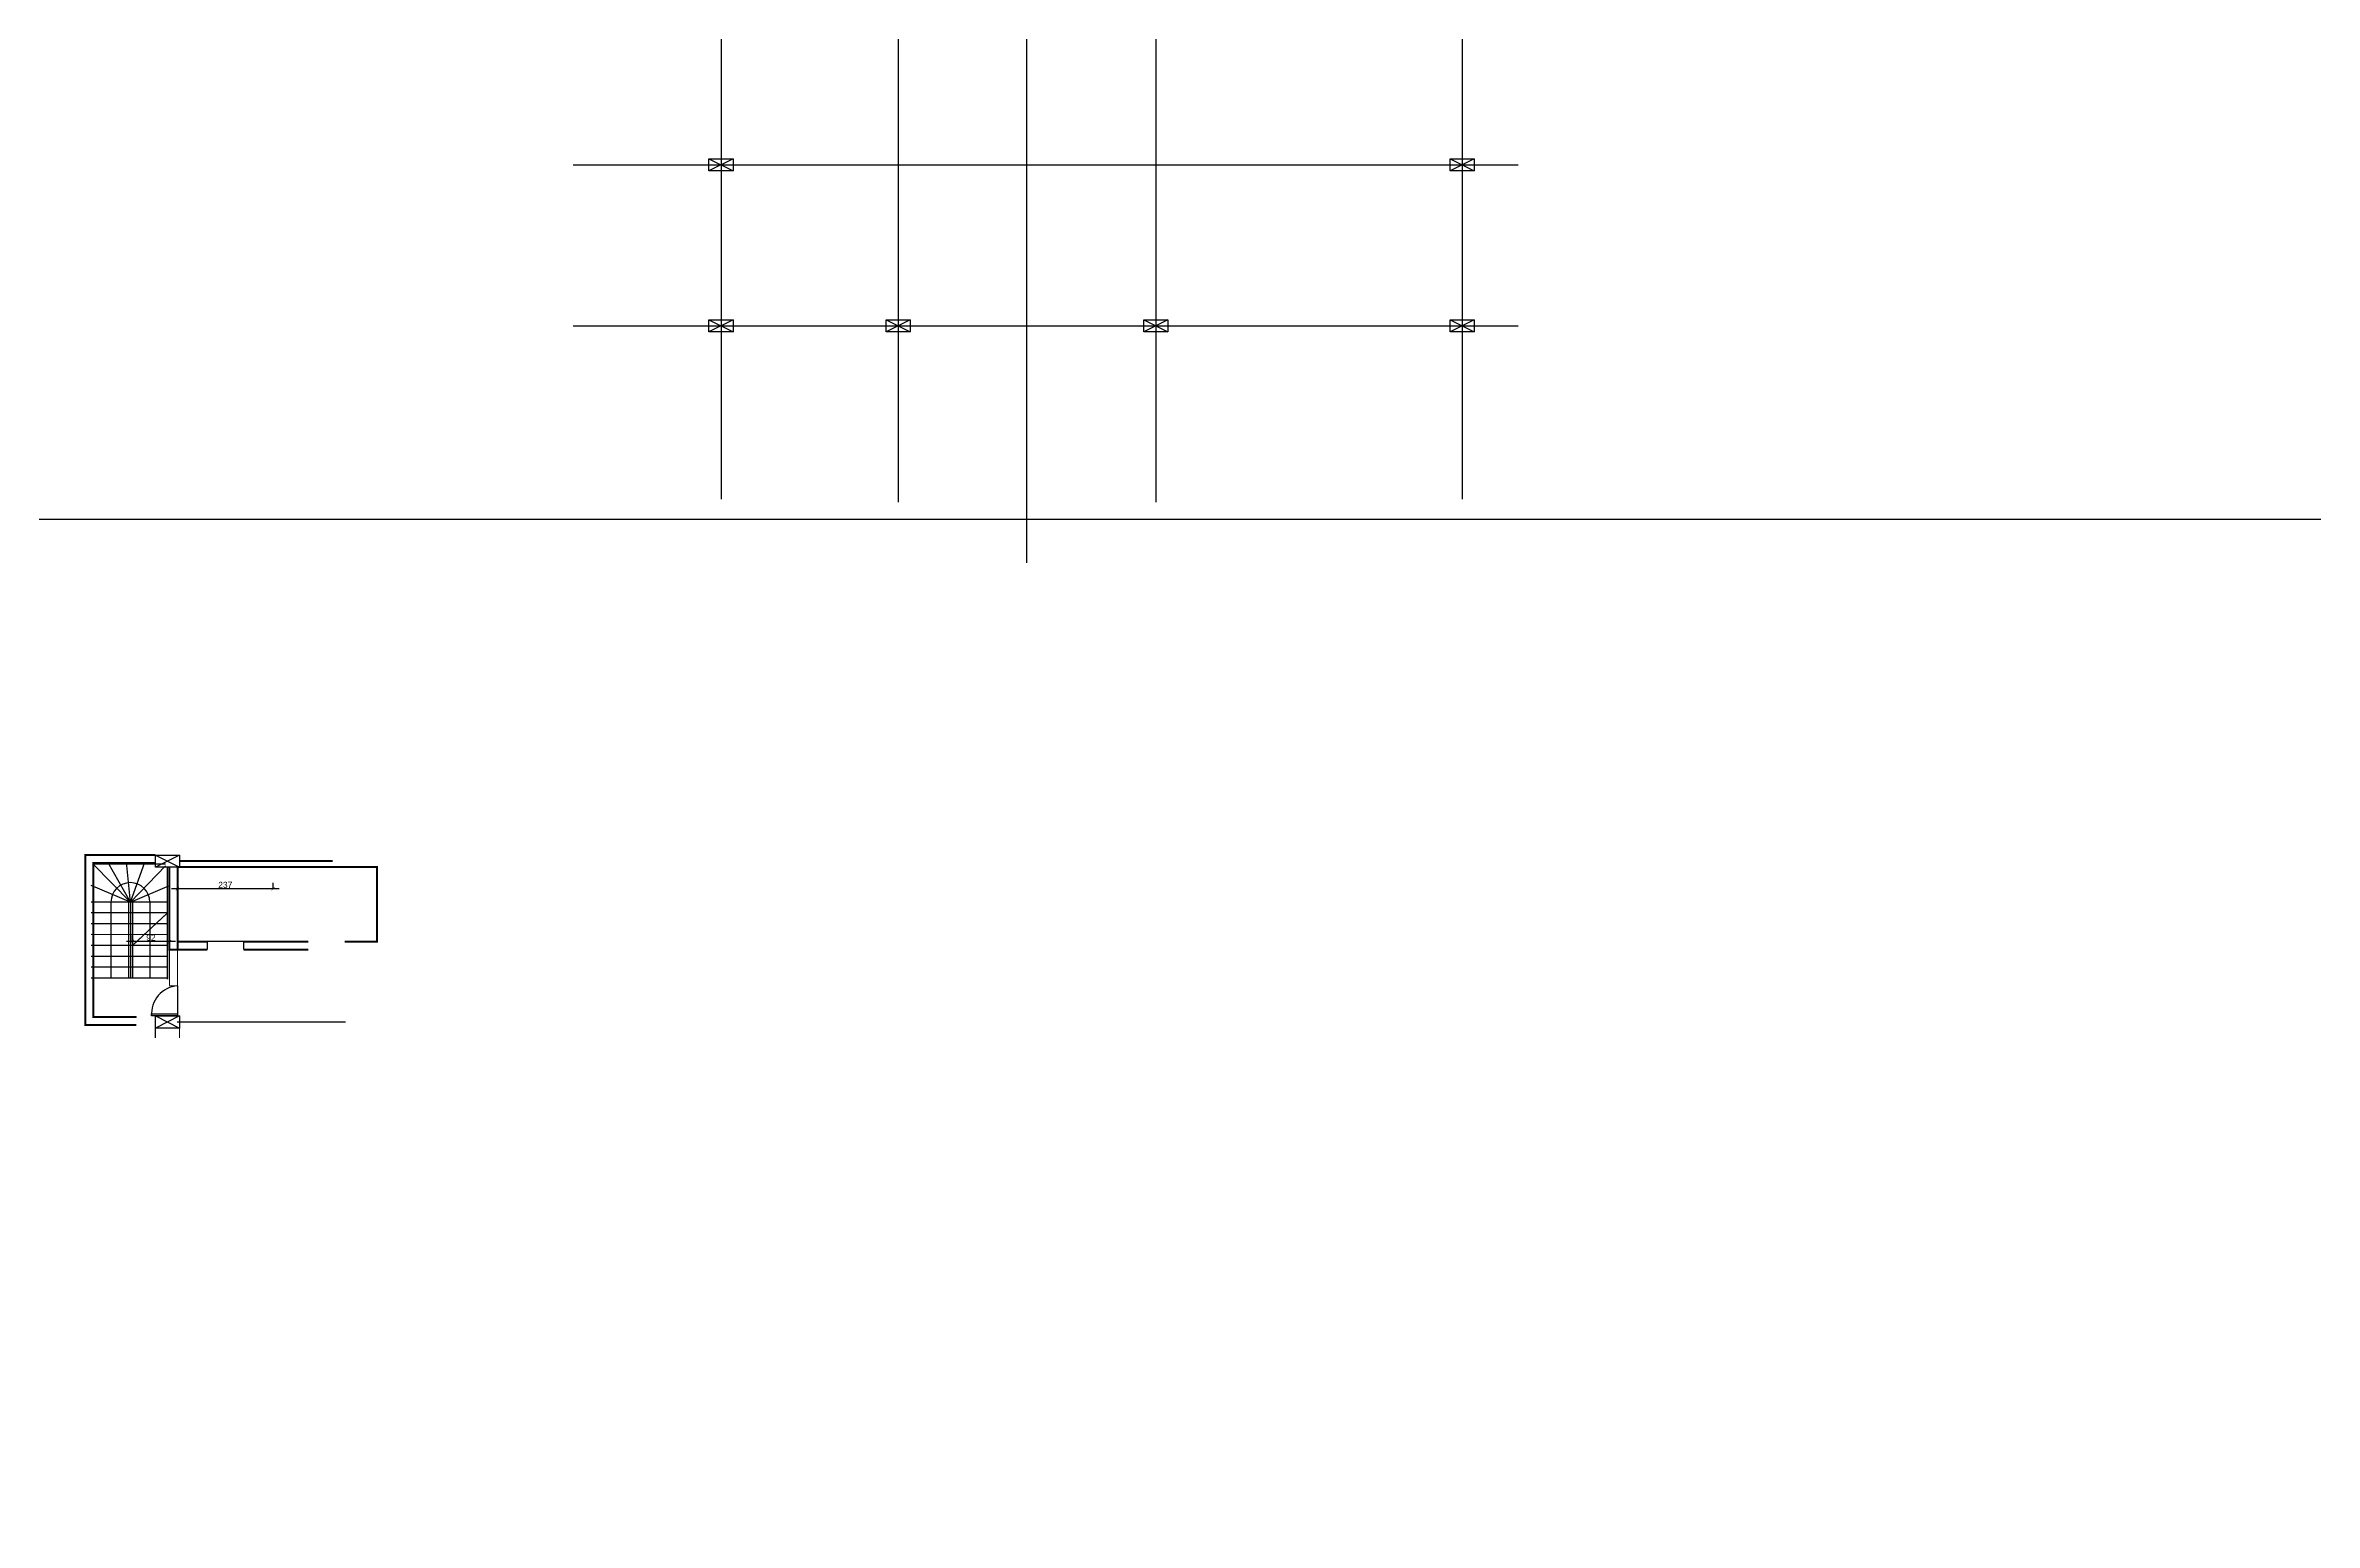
# Model space of a CAD drawing. Extents: x 250879 to 348495, y -51522 to -9360.
# Drawn here: x 295851 to 301493, y -18875 to -15202 of the extents above; entities that cross this region are included whole.
import ezdxf

# ---------------------------------------------------------------- set-up
doc = ezdxf.new("R2010")
doc.units = 0
doc.layers.get('0').update_dxf_attribs({"linetype": 'CONTINUOUS'})
doc.layers.get('DEFPOINTS').update_dxf_attribs({"color": 9, "linetype": 'CONTINUOUS'})
for name, color, linetype in [('AXIS', 1, 'CONTINUOUS'), ('COLUMN', 5, 'CONTINUOUS'), ('FURNITURE', 4, 'CONTINUOUS'), ('HATCH', 8, 'CONTINUOUS'), ('WALL', 7, 'CONTINUOUS')]:
    doc.layers.add(name, color=color, linetype=linetype)
doc.layers.add('dimention', color=151, linetype='CONTINUOUS', lineweight=13)
doc.styles.get("Standard").update_dxf_attribs({"font": 'sanss___.ttf', "height": 15})
doc.styles.add('yon', font='ARIALN.TTF')
doc.dimstyles.new('CM', dxfattribs={"dimscale": 0, "dimtxt": 12, "dimasz": 0.4, "dimexe": 50, "dimexo": 1000, "dimgap": 0.03, "dimtad": 1, "dimdec": 0, "dimzin": 0, "dimdsep": 46, "dimtxsty": 'yon', "dimblk": 'Ar thick3', "dimcen": 3, "dimdle": 8, "dimse1": 1, "dimse2": 1, "dimclrd": 8, "dimclre": 8, "dimclrt": 30, "dimadec": 0, "dimazin": 0, "dimtfac": 1, "dimtdec": 0, "dimtix": 1, "dimtmove": 1, "dimatfit": 3, "dimfxl": 50, "dimtolj": 1, "dimtzin": 0, "dimlwd": 9, "dimarcsym": 0})
doc.dimstyles.new('STANDARD$0', dxfattribs={"dimscale": 0, "dimtxt": 12, "dimasz": 8, "dimexe": 15, "dimexo": 0.0625, "dimgap": 2, "dimtad": 1, "dimdec": 0, "dimzin": 0, "dimdsep": 46, "dimtxsty": 'Standard', "dimblk1": 'ARCHTICK', "dimblk2": 'ARCHTICK', "dimsah": 1, "dimcen": 0.09, "dimdle": 15, "dimclrd": 3, "dimclre": 3, "dimclrt": 3, "dimazin": 0, "dimtfac": 1, "dimtdec": 0, "dimtofl": 0, "dimtmove": 1, "dimatfit": 3, "dimldrblk": 'ARCHTICK', "dimfxl": 1.0455, "dimfxlon": 1, "dimtolj": 1, "dimtzin": 0, "dimarcsym": 0})

# ---------------------------------------------------------------- blocks, each defined once
blk = doc.blocks.new('COLUMN')
at = {"layer": 'AXIS'}
for p, q in [((236924.7, -9644.3), (236984.7, -9674.3)), ((236984.7, -9644.3), (236924.7, -9674.3))]:
    blk.add_line(p, q, dxfattribs=at)
at = {"layer": 'COLUMN'}
blk.add_lwpolyline([(236924.7, -9644.3), (236984.7, -9644.3), (236984.7, -9674.3), (236924.7, -9674.3)], close=True, dxfattribs=at)
blk = doc.blocks.new('_ARCHTICK')
at = {"color": 0, "linetype": 'ByBlock', "const_width": 0.15}
blk.add_lwpolyline([(-0.5, -0.5), (0.5, 0.5)], dxfattribs=at)
blk = doc.blocks.new('*D189')
at = {"layer": 'DEFPOINTS', "color": 0, "linetype": 'Continuous', "transparency": 16777216}
for p in [(296179.4, -17299.4), (296179.4, -17305.2), (296416.8, -17319.9)]:
    blk.add_point(p, dxfattribs=at)
at = {"layer": 'WALL', "color": 3, "linetype": 'Continuous', "lineweight": -2, "transparency": 16777216}
for p, q in [((296431.8, -17299.4), (296164.4, -17299.4)), ((296179.4, -17300.5), (296179.4, -17284.4)), ((296416.8, -17300.5), (296416.8, -17284.4))]:
    blk.add_line(p, q, dxfattribs=at)
at = {"layer": 'WALL', "color": 3, "linetype": 'Continuous', "lineweight": -2, "transparency": 16777216, "xscale": 8, "yscale": 8, "zscale": 8, "rotation": 180}
blk.add_blockref('_ARCHTICK', (296179.4, -17299.4), dxfattribs=at)
at = {"layer": 'WALL', "color": 3, "linetype": 'Continuous', "lineweight": -2, "transparency": 16777216, "xscale": 8, "yscale": 8, "zscale": 8}
blk.add_blockref('_ARCHTICK', (296416.8, -17299.4), dxfattribs=at)
at = {"layer": 'WALL', "color": 3, "linetype": 'Continuous', "transparency": 16777216, "insert": (296298.1, -17289.7), "char_height": 15, "attachment_point": 5}
blk.add_mtext('\\A1;237', dxfattribs=at)
blk = doc.blocks.new('*D186')
at = {"layer": 'DEFPOINTS', "color": 0, "linetype": 'Continuous', "transparency": 16777216}
for p in [(296067.2, -17430.6), (296067.2, -17430.6), (296159.4, -17430.6)]:
    blk.add_point(p, dxfattribs=at)
at = {"layer": 'WALL', "color": 3, "linetype": 'Continuous', "lineweight": -2, "transparency": 16777216}
for p, q in [((296174.4, -17430.6), (296052.2, -17430.6)), ((296067.2, -17430.6), (296067.2, -17415.6)), ((296159.4, -17430.6), (296159.4, -17415.6))]:
    blk.add_line(p, q, dxfattribs=at)
at = {"layer": 'WALL', "color": 3, "linetype": 'Continuous', "lineweight": -2, "transparency": 16777216, "xscale": 8, "yscale": 8, "zscale": 8, "rotation": 180}
blk.add_blockref('_ARCHTICK', (296067.2, -17430.6), dxfattribs=at)
at = {"layer": 'WALL', "color": 3, "linetype": 'Continuous', "lineweight": -2, "transparency": 16777216, "xscale": 8, "yscale": 8, "zscale": 8}
blk.add_blockref('_ARCHTICK', (296159.4, -17430.6), dxfattribs=at)
at = {"layer": 'WALL', "color": 3, "linetype": 'Continuous', "transparency": 16777216, "insert": (296113.3, -17420.9), "char_height": 15, "attachment_point": 5}
blk.add_mtext('\\A1;92', dxfattribs=at)
blk = doc.blocks.new('Ar thick3')
at = {"layer": 'dimention'}
blk.add_line((0, 16), (0, -16), dxfattribs=at)
at = {"layer": 'dimention', "const_width": 1.5}
blk.add_lwpolyline([(-5, -5), (5, 5)], dxfattribs=at)
blk = doc.blocks.new('*D2156')
at = {"layer": 'DEFPOINTS', "color": 0, "linetype": 'Continuous', "transparency": 16777216}
for p in [(307797.6, -20277.8), (307827.6, -20266), (307827.6, -20277.8)]:
    blk.add_point(p, dxfattribs=at)
at = {"layer": 'WALL', "color": 8, "linetype": 'Continuous', "lineweight": 9, "transparency": 16777216}
blk.add_line((307798, -20266), (307827.2, -20266), dxfattribs=at)
at = {"layer": 'WALL', "color": 8, "linetype": 'Continuous', "lineweight": 9, "transparency": 16777216, "xscale": 0.4, "yscale": 0.4, "zscale": 0.4, "rotation": 180}
blk.add_blockref('Ar thick3', (307797.6, -20266), dxfattribs=at)
at = {"layer": 'WALL', "color": 8, "linetype": 'Continuous', "lineweight": 9, "transparency": 16777216, "xscale": 0.4, "yscale": 0.4, "zscale": 0.4}
blk.add_blockref('Ar thick3', (307827.6, -20266), dxfattribs=at)
at = {"layer": 'WALL', "color": 30, "linetype": 'Continuous', "transparency": 16777216, "insert": (307812.6, -20259.8), "char_height": 12, "attachment_point": 5, "style": 'yon'}
blk.add_mtext('\\A1;30', dxfattribs=at)
blk = doc.blocks.new('AXISG')
at = {"layer": 'AXIS'}
for p, q in [((306715.5, -23682.8), (306715.5, -19766.8)), ((305954.9, -19949.2), (305954.9, -23524.1)), ((306395.4, -19949.2), (306395.4, -23531.7)), ((307035.7, -19949.2), (307035.7, -23531.7)), ((307797.6, -19949.2), (307797.6, -23524.1)), ((305609.2, -20292.8), (307936.9, -20292.8)), ((305601.4, -20692.8), (307936.9, -20692.8)), ((305610, -21092.8), (307936.9, -21092.8)), ((305595.8, -21492.8), (307936.9, -21492.8)), ((305587.5, -21892.8), (307936.9, -21892.8)), ((305587.5, -22292.8), (307936.9, -22292.8)), ((305587.5, -22693), (307936.9, -22693)), ((305587.5, -23093.2), (307936.9, -23093.2))]:
    blk.add_line(p, q, dxfattribs=at)
at = {"layer": 'WALL', "linetype": 'Continuous'}
for p in [(69000.2, -10633.6), (69440.7, -10633.6), (70081, -10633.6), (70842.9, -10633.6), (69000.2, -11033.6), (69440.7, -11033.6), (70081, -11033.6), (70842.9, -11033.6), (69000.2, -11433.6), (70842.9, -11433.6), (69000.2, -11833.6), (69440.7, -11833.6), (70081, -11833.6), (70842.9, -11833.6), (69000.2, -12233.6), (70521.5, -12233.6), (69000.2, -12633.6), (69440.7, -12633.6), (70081, -12633.6), (70842.9, -12633.6), (69000.2, -13033.7), (70842.9, -13033.7), (69000.2, -13433.9), (69440.7, -13433.9), (70081, -13433.9), (70842.9, -13433.9)]:
    blk.add_blockref('COLUMN', p, dxfattribs=at)
at = {"layer": 'WALL', "color": 4, "linetype": 'Continuous'}
dim = blk.add_linear_dim(base=(307827.6, -20266), p1=(307797.6, -20277.8), p2=(307827.6, -20277.8), dimstyle='CM', override={"dimscale": 1}, dxfattribs=at)
dim.commit()
dim.dimension.update_dxf_attribs({"geometry": '*D2156', "text_midpoint": (307812.6, -20259.8)})

msp = doc.modelspace()

# ---------------------------------------------------------------- linework, layer by layer
at = {"layer": 'AXIS'}
for p, q in [((297530.69294, -12307.99196), (297530.69294, -16330.62309)), ((297971.16982, -12307.99196), (297971.16982, -16338.18879))]:
    msp.add_line(p, q, dxfattribs=at)
at = {"layer": 'FURNITURE', "ltscale": 3}
for p, q in [((295969.95657, -17238.06396), (296062.17213, -17332.42386)), ((296062.17213, -17332.42386), (296006.24738, -17233.06396)), ((296062.17213, -17332.42386), (296052.17213, -17233.06396)), ((296062.17213, -17332.42386), (296098.09688, -17233.06396)), ((296149.38769, -17242.67969), (296062.17213, -17332.42386)), ((296062.17213, -17332.42386), (295964.95657, -17291.59344)), ((296062.17213, -17332.42386), (296159.38769, -17291.59344)), ((296154.38769, -17332.42386), (295964.95657, -17332.42386)), ((296154.38769, -17359.42386), (295964.95657, -17359.42386)), ((296057.17213, -17332.42386), (296057.17213, -17521.42386)), ((296062.17213, -17332.42386), (296062.17213, -17521.42386)), ((296067.17213, -17332.42386), (296067.17213, -17521.42386)), ((296154.38769, -17386.42386), (295964.95657, -17386.42386)), ((296154.38769, -17413.66136), (295964.95657, -17413.42386)), ((296154.38769, -17440.66136), (295964.95657, -17440.42386)), ((296154.38769, -17467.66136), (295964.95657, -17467.42386)), ((296154.38769, -17494.42386), (295964.95657, -17494.42386)), ((296154.38769, -17521.42386), (295964.95657, -17521.42386)), ((296179.38769, -17540.64625), (296179.38769, -17615.56396))]:
    msp.add_line(p, q, dxfattribs=at)
at = {"layer": 'FURNITURE'}
msp.add_line((296343.7229, -17430.64625), (296253.7229, -17430.64625), dxfattribs=at)
at = {"layer": 'FURNITURE', "linetype": 'Continuous', "flags": 128}
msp.add_lwpolyline([(296179.38769, -17615.56396), (296115.08237, -17615.56396), (296115.08237, -17610.56396), (296179.38769, -17610.56396), (296179.38769, -17615.56396)], dxfattribs=at)
at = {"layer": 'FURNITURE', "linetype": 'Continuous'}
msp.add_arc((296184.55265, -17610.13654), 69.68197, 94.25077415, 184.4672031, dxfattribs=at)
at = {"layer": 'HATCH', "linetype": 'ByBlock', "ltscale": 3}
msp.add_line((296178.66037, -17630.56396), (296596.66037, -17630.56396), dxfattribs=at)
msp.add_line((296178.66037, -17630.56396), (296596.66037, -17630.56396), dxfattribs=at)
at = {"layer": 'WALL', "ltscale": 3}
for p, q in [((296064.38769, -17215.56396), (296154.38769, -17215.56396)), ((296184.38769, -17230.56396), (296564.86457, -17230.56396))]:
    msp.add_line(p, q, dxfattribs=at)
at = {"layer": 'WALL', "linetype": 'Continuous'}
for p, q in [((296013.88207, -17332.42386), (296013.88207, -17521.42386)), ((296110.46218, -17332.42386), (296110.46218, -17521.42386))]:
    msp.add_line(p, q, dxfattribs=at)
msp.add_lwpolyline([(260472.89313, -16380.03703), (311150.81778, -16380.03703), (311150.81778, -31242.63333), (260472.89313, -31242.63333)], close=True, dxfattribs=at)
at = {"layer": 'WALL', "linetype": 'Continuous', "ltscale": 3, "const_width": 5}
for points in [[(296124.38769, -17215.56396), (295949.95657, -17215.56396), (295949.95657, -17638.06396), (296077.38769, -17638.06396)], [(296124.38769, -17235.56396), (295969.95657, -17235.56396), (295969.95657, -17618.06396), (296077.38769, -17618.06396)], [(296253.7229, -17450.64625), (296159.38769, -17450.64625), (296159.38769, -17245.56396)], [(296179.38769, -17245.56396), (296179.38769, -17450.64625)], [(296179.38769, -17245.56396), (296675.45038, -17245.56396), (296675.45038, -17430.64625), (296594.86457, -17430.64625)], [(296253.7229, -17430.64625), (296179.38769, -17430.64625), (296179.38769, -17245.56396)], [(296184.38769, -17230.56396), (296564.86457, -17230.56396)], [(296504.86457, -17430.64625), (296343.7229, -17430.64625)], [(296504.86457, -17450.64625), (296343.7229, -17450.64625)]]:
    msp.add_lwpolyline(points, dxfattribs=at)
at = {"layer": 'WALL', "linetype": 'Continuous', "ltscale": 3}
for points in [[(296149.38769, -17238.06396), (295969.95657, -17238.06396), (295969.95657, -17618.06396), (296077.38769, -17618.06396)], [(296154.38769, -17524.44477), (296154.38769, -17245.56396)], [(296159.38769, -17524.44477), (296159.38769, -17245.56396)]]:
    msp.add_lwpolyline(points, dxfattribs=at)
at = {"layer": 'WALL', "linetype": 'Continuous', "const_width": 3}
for points in [[(296154.38769, -17359.42386), (296067.17213, -17440.55111)], [(296253.7229, -17430.64625), (296253.7229, -17450.64625)], [(296343.7229, -17430.64625), (296343.7229, -17450.64625)], [(296159.38769, -17450.64625), (296159.38769, -17540.64625)], [(296179.38769, -17450.64625), (296179.38769, -17540.64625)], [(296179.38769, -17540.64625), (296159.38769, -17540.64625)], [(296124.38769, -17645.56396), (296124.38769, -17670.56396)], [(296184.38769, -17645.56396), (296184.38769, -17670.56396)]]:
    msp.add_lwpolyline(points, dxfattribs=at)
at = {"layer": 'WALL', "linetype": 'Continuous'}
msp.add_arc((296062.17213, -17332.42386), 48.29006, 0, 180, dxfattribs=at)

# ---------------------------------------------------------------- block references
for name, p in [('AXISG', (-8424.19082, 7193.50277)), ('COLUMN', (59199.68821, -7571.30744)), ('COLUMN', (59199.68821, -7971.30744))]:
    msp.add_blockref(name, p, dxfattribs=at)

# ---------------------------------------------------------------- dimensions: what is measured, and where the dimension line sits
for base, p1, p2, picture, middle in [((296179.38769, -17299.4433), (296416.8231, -17319.92849), (296179.38769, -17305.22128), '*D189', (296298.10539, -17289.70668)), ((296067.17213, -17430.64625), (296159.38769, -17430.64625), (296067.17213, -17430.64625), '*D186', (296113.27991, -17420.91991))]:
    dim = msp.add_linear_dim(base=base, p1=p1, p2=p2, dimstyle='STANDARD$0', override={"dimscale": 1}, dxfattribs=at)
    dim.commit()
    dim.dimension.update_dxf_attribs({"geometry": picture, "text_midpoint": middle})

doc.saveas('drawing.dxf')
